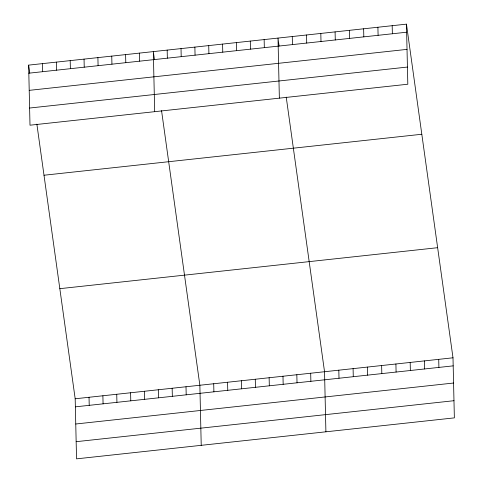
<?xml version="1.0" encoding="UTF-8"?>
<svg xmlns="http://www.w3.org/2000/svg" width="483" height="483" viewBox="0 0 483 483"><rect width="100%" height="100%" fill="white"/><g stroke="black" fill="none" stroke-linecap="round" stroke-linejoin="round"><path stroke-width="0.72" d="M406.457 24.15L407.815 84.223L30 125.2L28.636 65.127L406.457 24.15L453 357.8L454.364 417.873L76.543 458.85L75.185 398.777L36.871 124.137M28.817 73.193L406.638 32.216M29.209 90.357L407.024 49.375M29.608 108.035L407.429 67.059M43.995 175.232L421.816 134.256M59.82 288.671L437.64 247.694M75.185 398.777L453 357.8M75.366 406.843L453.187 365.86M75.753 424.002L453.573 383.025M76.157 441.685L453.978 400.709M279.102 46L277.997 38.085L279.361 98.152M286.226 97.095L324.54 371.735L325.904 431.802M154.421 59.524L153.316 51.603L154.681 111.676M161.545 110.613L199.865 385.253L201.224 445.326M28.636 65.127L29.741 73.042M438.727 359.346L438.908 367.412M424.454 360.898L424.635 368.958M410.182 362.443L410.363 370.509M392.184 25.696L392.365 33.762M395.909 363.995L396.09 372.055M377.905 27.247L378.092 35.307M381.636 365.54L381.818 373.607M363.633 28.793L363.82 36.859M367.364 367.086L367.545 375.152M349.36 30.344L349.547 38.405M353.091 368.638L353.272 376.698M335.087 31.89L335.274 39.956M338.818 370.183L339 378.249M320.815 33.436L320.996 41.502M306.542 34.987L306.723 43.047M310.69 373.232L310.871 381.298M292.269 36.533L292.45 44.599M296.834 374.736L297.021 382.802M282.984 376.239L283.165 384.305M264.141 39.588L264.328 47.648M269.128 377.742L269.315 385.808M250.291 41.085L250.472 49.151M255.278 379.246L255.459 387.306M236.435 42.589L236.622 50.655M241.422 380.749L241.603 388.809M222.585 44.092L222.766 52.158M227.571 382.252L227.753 390.312M208.728 45.595L208.91 53.661M213.715 383.756L213.897 391.816M194.878 47.099L195.06 55.159M181.022 48.602L181.203 56.662M186.009 386.756L186.19 394.822M167.166 50.105L167.353 58.165M172.153 388.26L172.34 396.326M158.303 389.763L158.484 397.829M139.46 53.106L139.647 61.172M144.447 391.266L144.634 399.326M125.61 54.609L125.791 62.675M130.597 392.77L130.778 400.83M111.754 56.113L111.941 64.179M116.741 394.273L116.928 402.333M97.904 57.616L98.085 65.682M102.891 395.776L103.072 403.836M84.048 59.119L84.229 67.179M89.035 397.274L89.216 405.34M70.198 60.623L70.379 68.683M56.342 62.126L56.523 70.186M42.492 63.623L42.673 71.689"/></g></svg>
